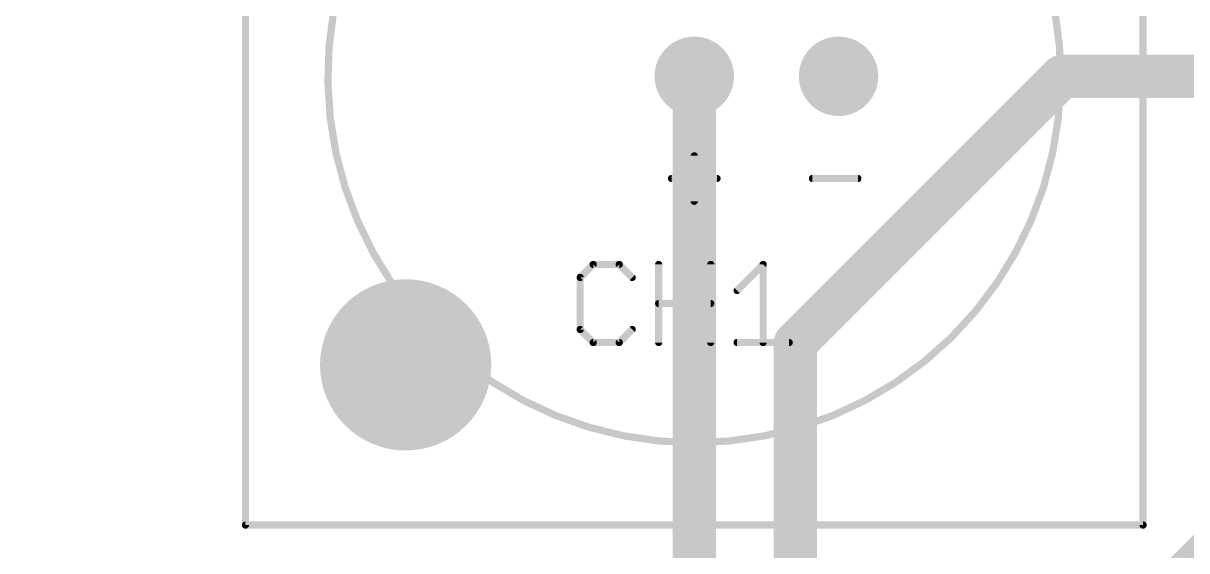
# Model space of a CAD drawing. Extents: x 0 to 124, y 0 to 91.
# Drawn here: x 20.95 to 41.43, y 65.94 to 75.23 of the extents above; entities that cross this region are included whole.
import ezdxf

# ---------------------------------------------------------------- set-up
doc = ezdxf.new("R2010")
doc.units = 0
for name, color, linetype in [('1', 14, 'CONTINUOUS'), ('17', 94, 'CONTINUOUS'), ('21', 6, 'CONTINUOUS')]:
    doc.layers.add(name, color=color, linetype=linetype)

# ---------------------------------------------------------------- blocks, each defined once
blk = doc.blocks.new('ROUNDP')
at = {"const_width": 0.5}
blk.add_lwpolyline([(0, -0.25, 1), (0, 0.25, 1), (0, -0.25)], format="xyb", dxfattribs=at)

msp = doc.modelspace()

# ---------------------------------------------------------------- linework, layer by layer
at = {"layer": '1', "const_width": 0.762}
for points in [[(32.766, 74.295), (32.766, 61.976)], [(39.243, 74.295), (34.544, 69.596)], [(55.626, 74.295), (39.243, 74.295)], [(47.498, 71.628), (21.336, 45.466)], [(34.544, 69.596), (34.544, 61.214)]]:
    msp.add_lwpolyline(points, dxfattribs=at)
at = {"layer": '1', "const_width": 0.381}
for points in [[(32.9565, 74.295, 1), (32.5755, 74.295)], [(39.243, 74.4855, 1), (39.243, 74.1045)], [(39.3777, 74.1603, 1), (39.1083, 74.4297)], [(34.7345, 69.596, 1), (34.3535, 69.596)], [(34.4093, 69.7307, 1), (34.6787, 69.4613)]]:
    msp.add_lwpolyline(points, format="xyb", dxfattribs=at)
at = {"layer": '21', "const_width": 0.127}
for points in [[(24.866, 81.195), (24.866, 66.395)], [(40.666, 66.395), (40.666, 81.195)], [(32.766, 72.895), (32.766, 72.095)], [(32.366, 72.495), (33.166, 72.495)], [(34.846, 72.495), (35.646, 72.495)], [(30.9868, 70.9827), (30.7577, 70.7536)], [(31.4448, 70.9827), (30.9868, 70.9827)], [(31.6738, 70.7536), (31.4448, 70.9827)], [(32.1389, 69.6085), (32.1389, 70.9827)], [(33.055, 70.9827), (33.055, 69.6085)], [(33.5201, 70.5246), (33.9781, 70.9827)], [(33.9781, 70.9827), (33.9781, 69.6085)], [(30.7577, 70.7536), (30.7577, 69.8375)], [(32.1389, 70.2956), (33.055, 70.2956)], [(30.7577, 69.8375), (30.9868, 69.6085)], [(31.4448, 69.6085), (31.6738, 69.8375)], [(30.9868, 69.6085), (31.4448, 69.6085)], [(33.5201, 69.6085), (34.4362, 69.6085)], [(24.866, 66.395), (40.666, 66.395)]]:
    msp.add_lwpolyline(points, dxfattribs=at)
at = {"layer": '21'}
for points, const_width in [([(29.566, 79.895, 3.7656), (35.966, 79.895)], 0.127), ([(32.7978, 72.895, 1), (32.7342, 72.895)], 0.0635), ([(32.366, 72.5268, 1), (32.366, 72.4633)], 0.0635), ([(33.166, 72.4633, 1), (33.166, 72.5268)], 0.0635), ([(34.846, 72.5268, 1), (34.846, 72.4633)], 0.0635), ([(35.646, 72.4633, 1), (35.646, 72.5268)], 0.0635), ([(32.7342, 72.095, 1), (32.7978, 72.095)], 0.0635), ([(30.9868, 71.0144, 1), (30.9868, 70.9509)], 0.0635), ([(31.0092, 70.9602, 1), (30.9643, 71.0051)], 0.0635), ([(31.4673, 71.0051, 1), (31.4224, 70.9602)], 0.0635), ([(31.4448, 70.9509, 1), (31.4448, 71.0144)], 0.0635), ([(32.1707, 70.9827, 1), (32.1072, 70.9827)], 0.0635), ([(33.0868, 70.9827, 1), (33.0233, 70.9827)], 0.0635), ([(34.0099, 70.9827, 1), (33.9464, 70.9827)], 0.0635), ([(34.0006, 70.9602, 1), (33.9557, 71.0051)], 0.0635), ([(30.7895, 70.7536, 1), (30.726, 70.7536)], 0.0635), ([(30.7353, 70.7761, 1), (30.7802, 70.7312)], 0.0635), ([(31.6514, 70.7312, 1), (31.6963, 70.7761)], 0.0635), ([(33.4976, 70.5471, 1), (33.5425, 70.5022)], 0.0635), ([(32.1389, 70.3273, 1), (32.1389, 70.2638)], 0.0635), ([(33.055, 70.2638, 1), (33.055, 70.3273)], 0.0635), ([(30.7802, 69.86, 1), (30.7353, 69.8151)], 0.0635), ([(30.726, 69.8375, 1), (30.7895, 69.8375)], 0.0635), ([(31.6963, 69.8151, 1), (31.6514, 69.86)], 0.0635), ([(30.9868, 69.6403, 1), (30.9868, 69.5768)], 0.0635), ([(30.9643, 69.586, 1), (31.0092, 69.631)], 0.0635), ([(31.4224, 69.631, 1), (31.4673, 69.586)], 0.0635), ([(31.4448, 69.5768, 1), (31.4448, 69.6403)], 0.0635), ([(32.1072, 69.6085, 1), (32.1707, 69.6085)], 0.0635), ([(33.0233, 69.6085, 1), (33.0868, 69.6085)], 0.0635), ([(33.5201, 69.6403, 1), (33.5201, 69.5768)], 0.0635), ([(33.9464, 69.6085, 1), (34.0099, 69.6085)], 0.0635), ([(34.4362, 69.5768, 1), (34.4362, 69.6403)], 0.0635), ([(24.866, 66.4268, 1), (24.866, 66.3633)], 0.0635), ([(24.8343, 66.395, 1), (24.8977, 66.395)], 0.0635), ([(40.6343, 66.395, 1), (40.6978, 66.395)], 0.0635), ([(40.666, 66.3633, 1), (40.666, 66.4268)], 0.0635)]:
    msp.add_lwpolyline(points, format="xyb", dxfattribs=dict(at, const_width=const_width))

# ---------------------------------------------------------------- block references
at = {"layer": '17'}
for p, xscale, yscale in [((32.766, 74.295), 1.398, 1.398), ((35.306, 74.295), 1.398, 1.398), ((27.686, 69.215), 3.015, 3.015)]:
    msp.add_blockref('ROUNDP', p, dxfattribs=dict(at, xscale=xscale, yscale=yscale))

doc.saveas('drawing.dxf')
